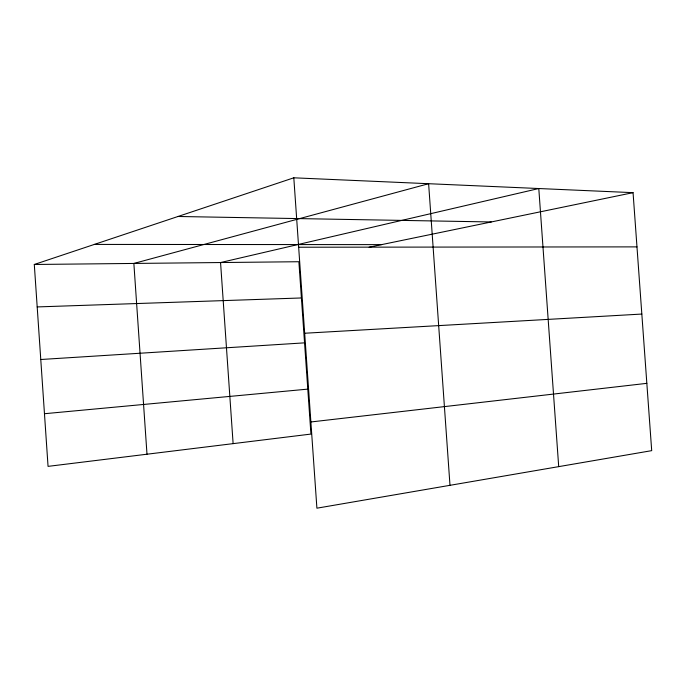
<?xml version="1.0" encoding="UTF-8"?>
<svg xmlns="http://www.w3.org/2000/svg" width="686" height="686" viewBox="0 0 686 686"><rect width="100%" height="100%" fill="white"/><g stroke="black" fill="none" stroke-linecap="round" stroke-linejoin="round"><path stroke-width="1.03" d="M34.3 264.479L298.882 261.726L310.938 434.075L48.054 466.369L34.3 264.479L293.805 177.811L633.058 192.655L651.7 450.651L316.906 508.189L293.805 177.811M369.119 247.209L633.058 192.655M310.878 421.967L646.838 383.345M44.461 413.718L307.791 389.125M40.774 359.507L304.558 342.854M304.67 333.242L641.83 314.059M37.19 306.925L301.42 297.964M298.659 247.226L636.977 246.883M94.351 244.422L381.622 244.628M178.008 216.484L491.245 221.964M558.704 466.634L538.793 188.53L220.558 262.541L233.12 443.636M449.99 485.319L428.621 183.711L133.864 263.441L146.993 454.218"/></g></svg>
